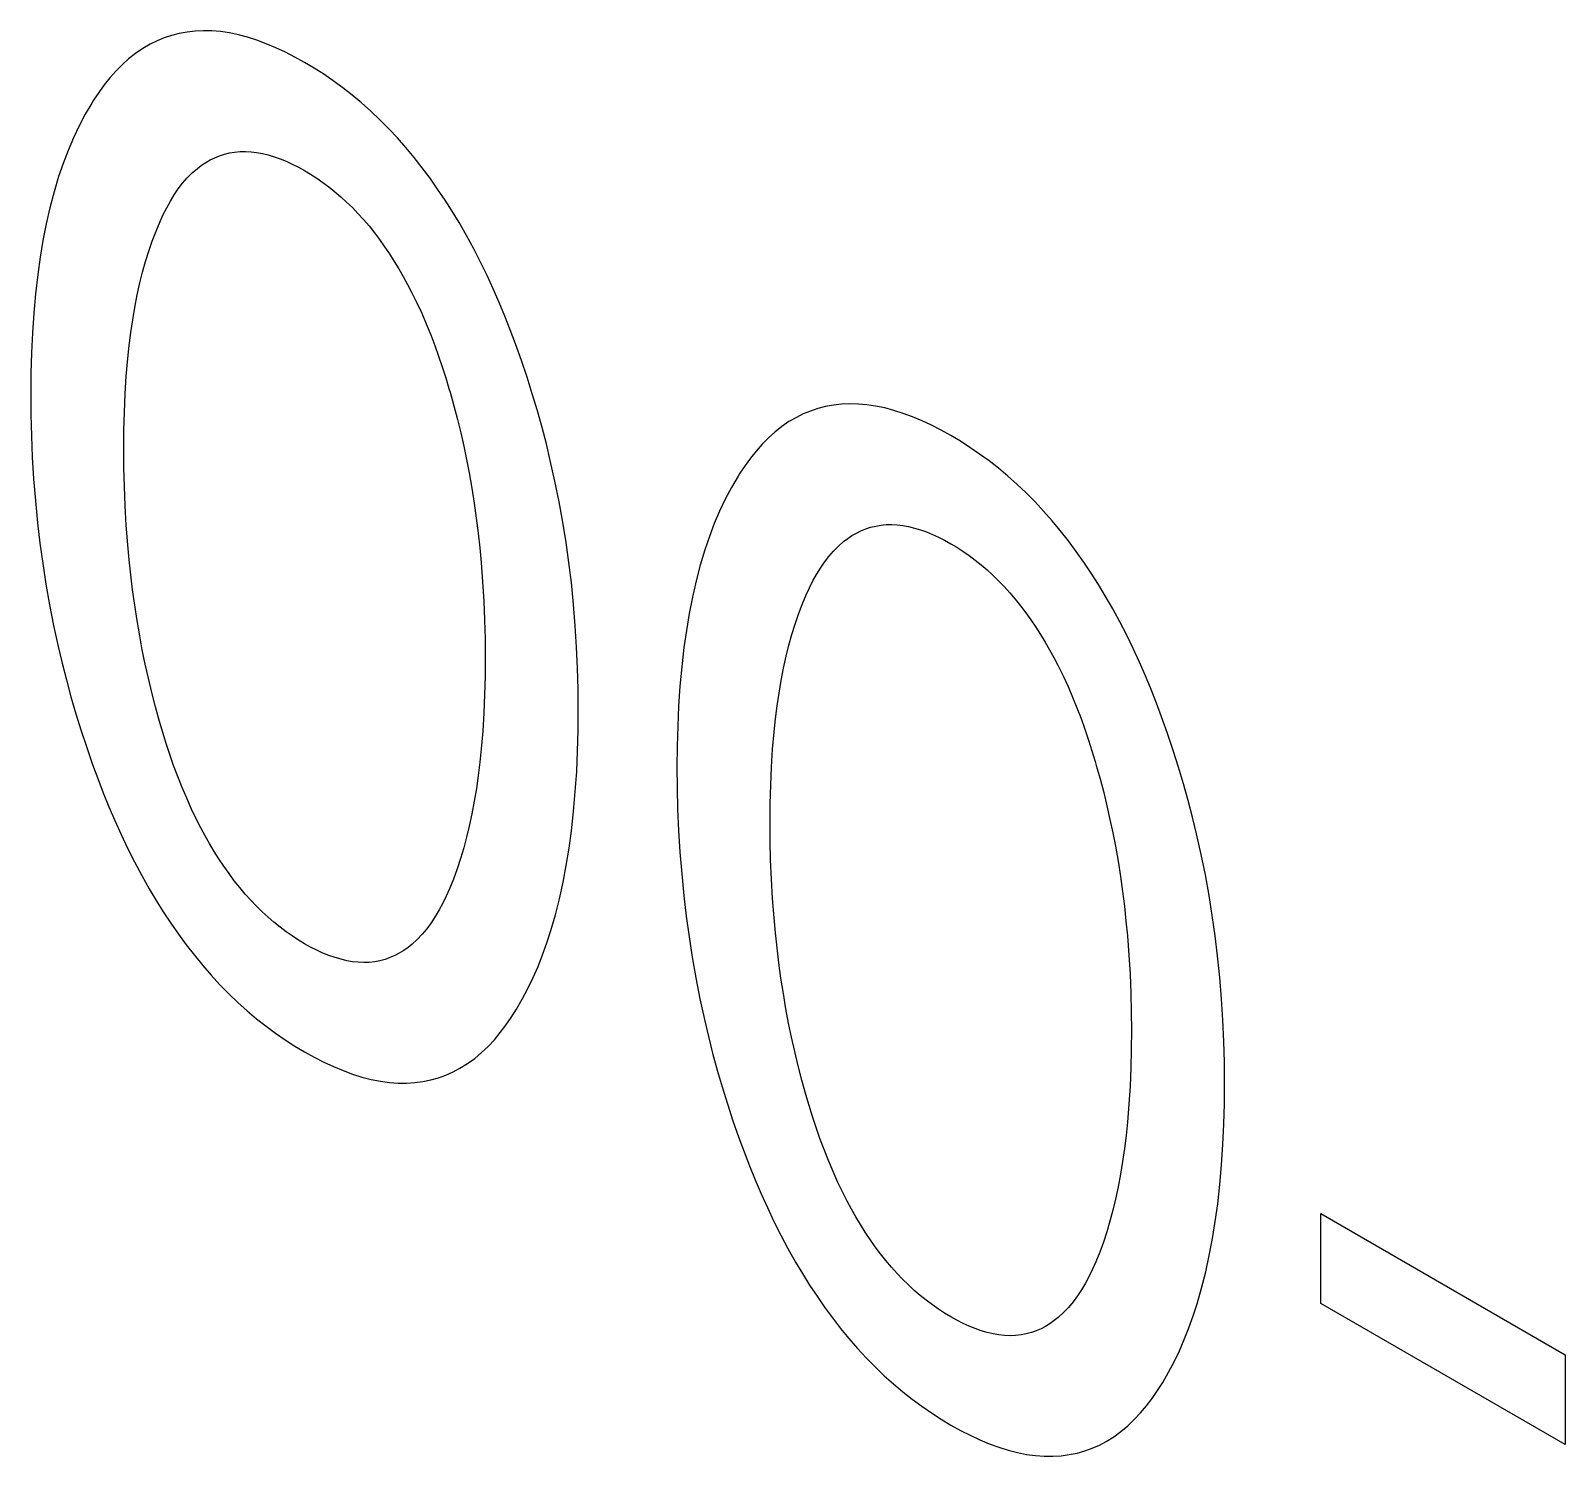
# Model space of a CAD drawing. Extents: x 0 to 420, y 0 to 297.
# Drawn here: x 176.506 to 178.74, y 150.987 to 153.062 of the extents above; entities that cross this region are included whole.
import ezdxf

# ---------------------------------------------------------------- set-up
doc = ezdxf.new("R2010")
doc.units = 0
doc.header["$LTSCALE"] = 23.1
doc.layers.add('40000_ISO', color=7, linetype='CONTINUOUS')

msp = doc.modelspace()

# ---------------------------------------------------------------- linework, layer by layer
at = {"layer": '40000_ISO', "color": 7, "linetype": 'CONTINUOUS'}
for p, q in [((176.6902, 153.0476), (176.6802, 153.0427)), ((176.7006, 153.0518), (176.6902, 153.0476)), ((176.7114, 153.0554), (176.7006, 153.0518)), ((176.7225, 153.0582), (176.7114, 153.0554)), ((176.7339, 153.0603), (176.7225, 153.0582)), ((176.7457, 153.0617), (176.7339, 153.0603)), ((176.7577, 153.0623), (176.7457, 153.0617)), ((176.77, 153.062), (176.7577, 153.0623)), ((176.7825, 153.061), (176.77, 153.062)), ((176.7955, 153.0591), (176.7825, 153.061)), ((176.8087, 153.0563), (176.7955, 153.0591)), ((176.8221, 153.0527), (176.8087, 153.0563)), ((176.8356, 153.0484), (176.8221, 153.0527)), ((176.8493, 153.0433), (176.8356, 153.0484)), ((176.6588, 153.0292), (176.6488, 153.0213)), ((176.6693, 153.0363), (176.6588, 153.0292)), ((176.6802, 153.0427), (176.6693, 153.0363)), ((176.8631, 153.0375), (176.8493, 153.0433)), ((176.877, 153.031), (176.8631, 153.0375)), ((176.8909, 153.0239), (176.877, 153.031)), ((176.9049, 153.0161), (176.8909, 153.0239)), ((176.6302, 153.0035), (176.6216, 152.9937)), ((176.6393, 153.0127), (176.6302, 153.0035)), ((176.6488, 153.0213), (176.6393, 153.0127)), ((176.9188, 153.0078), (176.9049, 153.0161)), ((176.9328, 152.9988), (176.9188, 153.0078)), ((176.6133, 152.9833), (176.6054, 152.9725)), ((176.6216, 152.9937), (176.6133, 152.9833)), ((176.9467, 152.9893), (176.9328, 152.9988)), ((176.9605, 152.9791), (176.9467, 152.9893)), ((176.9743, 152.9684), (176.9605, 152.9791)), ((176.5951, 152.9569), (176.5856, 152.9406)), ((176.5979, 152.9612), (176.5951, 152.9569)), ((176.6054, 152.9725), (176.5979, 152.9612)), ((176.9879, 152.9571), (176.9743, 152.9684)), ((177.0013, 152.9451), (176.9879, 152.9571)), ((176.5856, 152.9406), (176.5767, 152.9237)), ((177.0145, 152.9326), (177.0013, 152.9451)), ((176.5767, 152.9237), (176.5684, 152.9061)), ((177.0275, 152.9195), (177.0145, 152.9326)), ((177.0401, 152.9061), (177.0275, 152.9195)), ((176.5684, 152.9061), (176.5607, 152.8879)), ((177.0524, 152.8921), (177.0401, 152.9061)), ((177.0644, 152.8777), (177.0524, 152.8921)), ((176.5535, 152.8691), (176.547, 152.8498)), ((176.5607, 152.8879), (176.5535, 152.8691)), ((176.7489, 152.8618), (176.7548, 152.8663)), ((176.7548, 152.8663), (176.761, 152.8704)), ((176.761, 152.8704), (176.7674, 152.8741)), ((176.7674, 152.8741), (176.7741, 152.8774)), ((176.7741, 152.8774), (176.781, 152.8802)), ((176.781, 152.8802), (176.7882, 152.8826)), ((176.7882, 152.8826), (176.7956, 152.8844)), ((176.7956, 152.8844), (176.8031, 152.8857)), ((176.8031, 152.8857), (176.811, 152.8864)), ((176.811, 152.8864), (176.819, 152.8866)), ((176.819, 152.8866), (176.827, 152.8861)), ((176.827, 152.8861), (176.8352, 152.8851)), ((176.8352, 152.8851), (176.8436, 152.8836)), ((176.8436, 152.8836), (176.8521, 152.8815)), ((176.8521, 152.8815), (176.8607, 152.8789)), ((176.8607, 152.8789), (176.8694, 152.8758)), ((176.8694, 152.8758), (176.8782, 152.8722)), ((176.8782, 152.8722), (176.8871, 152.8682)), ((176.8871, 152.8682), (176.8959, 152.8637)), ((177.0761, 152.8628), (177.0644, 152.8777)), ((176.547, 152.8498), (176.5403, 152.8275)), ((176.7275, 152.8402), (176.7342, 152.848)), ((176.7342, 152.848), (176.7413, 152.8552)), ((176.7413, 152.8552), (176.7489, 152.8618)), ((176.8959, 152.8637), (176.9049, 152.8587)), ((176.9049, 152.8587), (176.9138, 152.8534)), ((176.9138, 152.8534), (176.9227, 152.8476)), ((176.9227, 152.8476), (176.9315, 152.8414)), ((177.0876, 152.8475), (177.0761, 152.8628)), ((177.0987, 152.8318), (177.0876, 152.8475)), ((176.5403, 152.8275), (176.5343, 152.8045)), ((176.7096, 152.814), (176.7152, 152.8232)), ((176.7152, 152.8232), (176.7212, 152.8319)), ((176.7212, 152.8319), (176.7275, 152.8402)), ((176.9315, 152.8414), (176.9403, 152.8349)), ((176.9403, 152.8349), (176.949, 152.8279)), ((176.949, 152.8279), (176.9576, 152.8206)), ((177.1094, 152.8158), (177.0987, 152.8318)), ((176.5343, 152.8045), (176.5289, 152.781)), ((176.6993, 152.7945), (176.7043, 152.8044)), ((176.7043, 152.8044), (176.7096, 152.814)), ((176.9576, 152.8206), (176.9661, 152.8128)), ((176.9661, 152.8128), (176.9745, 152.8047)), ((176.9745, 152.8047), (176.9827, 152.7962)), ((177.1198, 152.7996), (177.1094, 152.8158)), ((177.1299, 152.783), (177.1198, 152.7996)), ((176.5289, 152.781), (176.5241, 152.7569)), ((176.6887, 152.7705), (176.6946, 152.7844)), ((176.6946, 152.7844), (176.6993, 152.7945)), ((176.9827, 152.7962), (176.9907, 152.7874)), ((176.9907, 152.7874), (176.9988, 152.778)), ((176.9988, 152.778), (177.0066, 152.7682)), ((177.1408, 152.7641), (177.1299, 152.783)), ((176.5241, 152.7569), (176.52, 152.7324)), ((176.6782, 152.7414), (176.6832, 152.7561)), ((176.6832, 152.7561), (176.6887, 152.7705)), ((177.0066, 152.7682), (177.0142, 152.7582)), ((177.0142, 152.7582), (177.0215, 152.7478)), ((177.1512, 152.7449), (177.1408, 152.7641)), ((176.52, 152.7324), (176.5165, 152.7074)), ((176.6735, 152.7263), (176.6782, 152.7414)), ((177.0215, 152.7478), (177.0287, 152.7373)), ((177.0287, 152.7373), (177.0356, 152.7265)), ((177.1611, 152.7255), (177.1512, 152.7449)), ((176.6653, 152.6952), (176.6692, 152.7109)), ((176.6692, 152.7109), (176.6735, 152.7263)), ((177.0356, 152.7265), (177.0423, 152.7155)), ((177.0423, 152.7155), (177.0487, 152.7043)), ((177.1706, 152.706), (177.1611, 152.7255)), ((176.5165, 152.7074), (176.5132, 152.6795)), ((176.6614, 152.6776), (176.6653, 152.6952)), ((177.0487, 152.7043), (177.0549, 152.693)), ((177.0549, 152.693), (177.0608, 152.6817)), ((177.1796, 152.6863), (177.1706, 152.706)), ((176.5132, 152.6795), (176.5107, 152.6512)), ((176.6579, 152.6596), (176.6614, 152.6776)), ((177.0608, 152.6817), (177.0684, 152.6663)), ((177.0684, 152.6663), (177.0755, 152.6509)), ((177.1883, 152.6665), (177.1796, 152.6863)), ((177.1965, 152.6466), (177.1883, 152.6665)), ((176.5107, 152.6512), (176.5087, 152.6225)), ((176.6548, 152.6414), (176.6579, 152.6596)), ((177.0755, 152.6509), (177.0822, 152.6354)), ((177.2043, 152.6267), (177.1965, 152.6466)), ((176.5087, 152.6225), (176.5074, 152.5933)), ((176.6497, 152.604), (176.6521, 152.6228)), ((176.6521, 152.6228), (176.6548, 152.6414)), ((177.0822, 152.6354), (177.0886, 152.6198)), ((177.2118, 152.6067), (177.2043, 152.6267)), ((176.6477, 152.585), (176.6497, 152.604)), ((177.0886, 152.6198), (177.0945, 152.6042)), ((177.0945, 152.6042), (177.1001, 152.5885)), ((177.2206, 152.5823), (177.2118, 152.6067)), ((176.5074, 152.5933), (176.5066, 152.5638)), ((176.6455, 152.5594), (176.6477, 152.585)), ((177.1001, 152.5885), (177.1054, 152.5729)), ((177.2288, 152.5579), (177.2206, 152.5823)), ((176.5066, 152.5638), (176.5063, 152.534)), ((176.6439, 152.5335), (176.6455, 152.5594)), ((177.1054, 152.5729), (177.1104, 152.5572)), ((177.1104, 152.5572), (177.1151, 152.5416)), ((177.2365, 152.5335), (177.2288, 152.5579)), ((176.5063, 152.534), (176.5065, 152.5034)), ((176.6427, 152.5072), (176.6439, 152.5335)), ((177.1151, 152.5416), (177.1168, 152.536)), ((177.1168, 152.536), (177.1223, 152.5162)), ((177.2438, 152.5092), (177.2365, 152.5335)), ((177.1223, 152.5162), (177.1274, 152.4965)), ((177.2506, 152.4849), (177.2438, 152.5092)), ((177.6414, 152.5087), (177.631, 152.5045)), ((177.6521, 152.5123), (177.6414, 152.5087)), ((177.6633, 152.5151), (177.6521, 152.5123)), ((177.6747, 152.5172), (177.6633, 152.5151)), ((177.6864, 152.5186), (177.6747, 152.5172)), ((177.6984, 152.5191), (177.6864, 152.5186)), ((177.7107, 152.5189), (177.6984, 152.5191)), ((177.7232, 152.5179), (177.7107, 152.5189)), ((177.7362, 152.5159), (177.7232, 152.5179)), ((177.7494, 152.5132), (177.7362, 152.5159)), ((177.7628, 152.5096), (177.7494, 152.5132)), ((177.7764, 152.5053), (177.7628, 152.5096)), ((176.5065, 152.5034), (176.5073, 152.4725)), ((176.6421, 152.4806), (176.6427, 152.5072)), ((177.1274, 152.4965), (177.1322, 152.4769)), ((177.61, 152.4932), (177.5996, 152.486)), ((177.6209, 152.4995), (177.61, 152.4932)), ((177.631, 152.5045), (177.6209, 152.4995)), ((177.7901, 152.5002), (177.7764, 152.5053)), ((177.8039, 152.4944), (177.7901, 152.5002)), ((177.8177, 152.4879), (177.8039, 152.4944)), ((177.8317, 152.4808), (177.8177, 152.4879)), ((176.5073, 152.4725), (176.5086, 152.4413)), ((176.6418, 152.4538), (176.6421, 152.4806)), ((177.1322, 152.4769), (177.1366, 152.4574)), ((177.2569, 152.4607), (177.2506, 152.4849)), ((177.5801, 152.4696), (177.571, 152.4604)), ((177.5896, 152.4781), (177.5801, 152.4696)), ((177.5996, 152.486), (177.5896, 152.4781)), ((177.8456, 152.473), (177.8317, 152.4808)), ((177.8596, 152.4646), (177.8456, 152.473)), ((177.8736, 152.4557), (177.8596, 152.4646)), ((176.642, 152.4263), (176.6418, 152.4538)), ((177.1366, 152.4574), (177.1407, 152.4379)), ((177.2627, 152.4366), (177.2569, 152.4607)), ((177.5623, 152.4505), (177.554, 152.4402)), ((177.571, 152.4604), (177.5623, 152.4505)), ((177.8875, 152.4461), (177.8736, 152.4557)), ((177.9013, 152.436), (177.8875, 152.4461)), ((176.5086, 152.4413), (176.5106, 152.4098)), ((176.6427, 152.3986), (176.642, 152.4263)), ((177.1407, 152.4379), (177.1444, 152.4185)), ((177.2694, 152.4065), (177.2627, 152.4366)), ((177.5461, 152.4294), (177.5386, 152.4181)), ((177.554, 152.4402), (177.5461, 152.4294)), ((177.915, 152.4253), (177.9013, 152.436)), ((177.9286, 152.4139), (177.915, 152.4253)), ((176.5106, 152.4098), (176.5131, 152.378)), ((176.6438, 152.3707), (176.6427, 152.3986)), ((177.1444, 152.4185), (177.1483, 152.3964)), ((177.2755, 152.3766), (177.2694, 152.4065)), ((177.5263, 152.3975), (177.5174, 152.3806)), ((177.5359, 152.4138), (177.5263, 152.3975)), ((177.5386, 152.4181), (177.5359, 152.4138)), ((177.942, 152.402), (177.9286, 152.4139)), ((177.9553, 152.3895), (177.942, 152.402)), ((176.5131, 152.378), (176.5163, 152.3459)), ((177.1483, 152.3964), (177.1518, 152.3745)), ((177.2808, 152.3469), (177.2755, 152.3766)), ((177.5174, 152.3806), (177.5091, 152.363)), ((177.9683, 152.3764), (177.9553, 152.3895)), ((177.9808, 152.363), (177.9683, 152.3764)), ((176.6455, 152.3424), (176.6438, 152.3707)), ((177.1518, 152.3745), (177.1549, 152.3526)), ((177.1549, 152.3526), (177.1576, 152.331)), ((177.5091, 152.363), (177.5014, 152.3448)), ((177.9931, 152.349), (177.9808, 152.363)), ((176.5163, 152.3459), (176.5198, 152.3165)), ((176.6476, 152.3139), (176.6455, 152.3424)), ((177.1576, 152.331), (177.16, 152.3094)), ((177.2856, 152.3173), (177.2808, 152.3469)), ((177.5014, 152.3448), (177.4943, 152.326)), ((177.7018, 152.3273), (177.7082, 152.331)), ((177.7082, 152.331), (177.7149, 152.3343)), ((177.7149, 152.3343), (177.7218, 152.3371)), ((177.7218, 152.3371), (177.7289, 152.3394)), ((177.7289, 152.3394), (177.7363, 152.3413)), ((177.7363, 152.3413), (177.7439, 152.3426)), ((177.7439, 152.3426), (177.7517, 152.3433)), ((177.7517, 152.3433), (177.7597, 152.3434)), ((177.7597, 152.3434), (177.7677, 152.343)), ((177.7677, 152.343), (177.776, 152.342)), ((177.776, 152.342), (177.7843, 152.3405)), ((177.7843, 152.3405), (177.7928, 152.3384)), ((177.7928, 152.3384), (177.8014, 152.3358)), ((177.8014, 152.3358), (177.8102, 152.3327)), ((177.8102, 152.3327), (177.8189, 152.3291)), ((178.0051, 152.3346), (177.9931, 152.349)), ((178.0169, 152.3197), (178.0051, 152.3346)), ((176.5198, 152.3165), (176.5238, 152.2868)), ((176.6496, 152.2922), (176.6476, 152.3139)), ((177.16, 152.3094), (177.162, 152.288)), ((177.2897, 152.288), (177.2856, 152.3173)), ((177.4943, 152.326), (177.4877, 152.3067)), ((177.6749, 152.3048), (177.6821, 152.312)), ((177.6821, 152.312), (177.6896, 152.3187)), ((177.6896, 152.3187), (177.6956, 152.3232)), ((177.6956, 152.3232), (177.7018, 152.3273)), ((177.8189, 152.3291), (177.8278, 152.325)), ((177.8278, 152.325), (177.8367, 152.3205)), ((177.8367, 152.3205), (177.8456, 152.3156)), ((177.8456, 152.3156), (177.8545, 152.3103)), ((177.8545, 152.3103), (177.8634, 152.3045)), ((178.0283, 152.3044), (178.0169, 152.3197)), ((176.5238, 152.2868), (176.5285, 152.2568)), ((176.6519, 152.2704), (176.6496, 152.2922)), ((177.162, 152.288), (177.1642, 152.2599)), ((177.2933, 152.2589), (177.2897, 152.288)), ((177.4877, 152.3067), (177.481, 152.2843)), ((177.6559, 152.28), (177.6619, 152.2888)), ((177.6619, 152.2888), (177.6682, 152.2971)), ((177.6682, 152.2971), (177.6749, 152.3048)), ((177.8634, 152.3045), (177.8723, 152.2983)), ((177.8723, 152.2983), (177.8811, 152.2917)), ((177.8811, 152.2917), (177.8898, 152.2848)), ((178.0394, 152.2887), (178.0283, 152.3044)), ((178.0502, 152.2727), (178.0394, 152.2887)), ((176.6546, 152.2484), (176.6519, 152.2704)), ((177.481, 152.2843), (177.475, 152.2614)), ((177.645, 152.2613), (177.6503, 152.2709)), ((177.6503, 152.2709), (177.6559, 152.28)), ((177.8898, 152.2848), (177.8984, 152.2774)), ((177.8984, 152.2774), (177.9069, 152.2697)), ((177.9069, 152.2697), (177.9153, 152.2616)), ((178.0606, 152.2564), (178.0502, 152.2727)), ((176.5285, 152.2568), (176.5338, 152.2267)), ((176.6577, 152.2263), (176.6546, 152.2484)), ((177.1642, 152.2599), (177.1659, 152.2321)), ((177.2965, 152.2273), (177.2933, 152.2589)), ((177.475, 152.2614), (177.4696, 152.2379)), ((177.6294, 152.2273), (177.6353, 152.2413)), ((177.6353, 152.2413), (177.6401, 152.2514)), ((177.6401, 152.2514), (177.645, 152.2613)), ((177.9153, 152.2616), (177.9235, 152.2531)), ((177.9235, 152.2531), (177.9315, 152.2443)), ((177.9315, 152.2443), (177.9395, 152.2349)), ((178.0706, 152.2399), (178.0606, 152.2564)), ((176.5338, 152.2267), (176.5397, 152.1964)), ((176.6611, 152.204), (176.6577, 152.2263)), ((177.1659, 152.2321), (177.167, 152.2045)), ((177.2991, 152.196), (177.2965, 152.2273)), ((177.4696, 152.2379), (177.4649, 152.2138)), ((177.624, 152.213), (177.6294, 152.2273)), ((177.9395, 152.2349), (177.9473, 152.2251)), ((177.9473, 152.2251), (177.9549, 152.2151)), ((178.0815, 152.221), (178.0706, 152.2399)), ((178.0919, 152.2018), (178.0815, 152.221)), ((176.5397, 152.1964), (176.5463, 152.1659)), ((176.665, 152.1816), (176.6611, 152.204)), ((177.167, 152.2045), (177.1677, 152.1772)), ((177.301, 152.165), (177.2991, 152.196)), ((177.4649, 152.2138), (177.4607, 152.1893)), ((177.6142, 152.1832), (177.6189, 152.1983)), ((177.6189, 152.1983), (177.624, 152.213)), ((177.9549, 152.2151), (177.9623, 152.2047)), ((177.9623, 152.2047), (177.9694, 152.1941)), ((178.1018, 152.1824), (178.0919, 152.2018)), ((176.6688, 152.1611), (176.665, 152.1816)), ((177.1677, 152.1772), (177.1679, 152.1501)), ((177.4607, 152.1893), (177.4572, 152.1643)), ((177.6099, 152.1678), (177.6142, 152.1832)), ((177.9694, 152.1941), (177.9763, 152.1833)), ((177.9763, 152.1833), (177.983, 152.1723)), ((178.1113, 152.1629), (178.1018, 152.1824)), ((176.5463, 152.1659), (176.5521, 152.1416)), ((176.673, 152.1404), (176.6688, 152.1611)), ((177.3024, 152.1343), (177.301, 152.165)), ((177.4572, 152.1643), (177.454, 152.1364)), ((177.6021, 152.1344), (177.606, 152.152)), ((177.606, 152.152), (177.6099, 152.1678)), ((177.983, 152.1723), (177.9895, 152.1612)), ((177.9895, 152.1612), (177.9956, 152.1499)), ((178.1204, 152.1432), (178.1113, 152.1629)), ((176.5521, 152.1416), (176.5583, 152.1172)), ((176.6776, 152.1197), (176.673, 152.1404)), ((177.1679, 152.1501), (177.1677, 152.1229)), ((177.3032, 152.1039), (177.3024, 152.1343)), ((177.454, 152.1364), (177.4514, 152.1081)), ((177.5986, 152.1165), (177.6021, 152.1344)), ((177.9956, 152.1499), (178.0016, 152.1386)), ((178.0016, 152.1386), (178.0091, 152.1232)), ((178.129, 152.1234), (178.1204, 152.1432)), ((176.5583, 152.1172), (176.5649, 152.0927)), ((176.6826, 152.0988), (176.6776, 152.1197)), ((177.1677, 152.1229), (177.167, 152.0959)), ((177.4514, 152.1081), (177.4495, 152.0793)), ((177.5956, 152.0982), (177.5986, 152.1165)), ((178.0091, 152.1232), (178.0163, 152.1078)), ((178.0163, 152.1078), (178.023, 152.0922)), ((178.1372, 152.1035), (178.129, 152.1234)), ((176.5649, 152.0927), (176.5721, 152.0681)), ((176.688, 152.0779), (176.6826, 152.0988)), ((177.167, 152.0959), (177.1659, 152.0692)), ((177.3034, 152.0738), (177.3032, 152.1039)), ((177.5928, 152.0797), (177.5956, 152.0982)), ((178.023, 152.0922), (178.0293, 152.0767)), ((178.1451, 152.0836), (178.1372, 152.1035)), ((176.5721, 152.0681), (176.5797, 152.0434)), ((176.6939, 152.0568), (176.688, 152.0779)), ((177.1659, 152.0692), (177.1643, 152.0429)), ((177.3032, 152.0435), (177.3034, 152.0738)), ((177.4495, 152.0793), (177.4481, 152.0502)), ((177.5905, 152.0609), (177.5928, 152.0797)), ((178.0293, 152.0767), (178.0353, 152.061)), ((178.1526, 152.0636), (178.1451, 152.0836)), ((178.1613, 152.0392), (178.1526, 152.0636)), ((176.5797, 152.0434), (176.5878, 152.0188)), ((176.6986, 152.0409), (176.6939, 152.0568)), ((176.7035, 152.0249), (176.6986, 152.0409)), ((177.1643, 152.0429), (177.1621, 152.0169)), ((177.3024, 152.0136), (177.3032, 152.0435)), ((177.4481, 152.0502), (177.4473, 152.0207)), ((177.5863, 152.0163), (177.5884, 152.0418)), ((177.5884, 152.0418), (177.5905, 152.0609)), ((178.0353, 152.061), (178.0409, 152.0454)), ((178.0409, 152.0454), (178.0462, 152.0297)), ((176.5878, 152.0188), (176.5964, 151.9941)), ((176.7088, 152.0089), (176.7035, 152.0249)), ((177.4473, 152.0207), (177.447, 151.9909)), ((178.0462, 152.0297), (178.0512, 152.0141)), ((178.1695, 152.0147), (178.1613, 152.0392)), ((176.7144, 151.9928), (176.7088, 152.0089)), ((177.1601, 151.9975), (177.1578, 151.9784)), ((177.1621, 152.0169), (177.1601, 151.9975)), ((177.3011, 151.984), (177.3024, 152.0136)), ((177.5846, 151.9903), (177.5863, 152.0163)), ((178.0512, 152.0141), (178.0559, 151.9985)), ((178.0559, 151.9985), (178.0575, 151.9929)), ((178.1773, 151.9904), (178.1695, 152.0147)), ((176.5964, 151.9941), (176.6039, 151.9736)), ((176.6039, 151.9736), (176.6118, 151.9532)), ((176.7204, 151.9768), (176.7144, 151.9928)), ((176.7267, 151.9609), (176.7204, 151.9768)), ((177.1578, 151.9784), (177.1551, 151.9595)), ((177.2991, 151.9548), (177.3011, 151.984)), ((177.447, 151.9909), (177.4473, 151.9603)), ((177.5835, 151.9641), (177.5846, 151.9903)), ((178.0575, 151.9929), (178.063, 151.9731)), ((178.063, 151.9731), (178.0682, 151.9534)), ((178.1845, 151.966), (178.1773, 151.9904)), ((176.6118, 151.9532), (176.62, 151.9328)), ((176.7335, 151.945), (176.7267, 151.9609)), ((177.1551, 151.9595), (177.152, 151.9409)), ((177.2966, 151.926), (177.2991, 151.9548)), ((177.4473, 151.9603), (177.448, 151.9294)), ((177.5828, 151.9375), (177.5835, 151.9641)), ((178.0682, 151.9534), (178.073, 151.9338)), ((178.1913, 151.9418), (178.1845, 151.966)), ((176.62, 151.9328), (176.6287, 151.9125)), ((176.7406, 151.9292), (176.7335, 151.945)), ((176.7482, 151.9134), (176.7406, 151.9292)), ((177.152, 151.9409), (177.1486, 151.9226)), ((177.448, 151.9294), (177.4494, 151.8982)), ((177.5826, 151.9107), (177.5828, 151.9375)), ((178.073, 151.9338), (178.0774, 151.9142)), ((178.1976, 151.9176), (178.1913, 151.9418)), ((176.6287, 151.9125), (176.6378, 151.8923)), ((176.7542, 151.9018), (176.7482, 151.9134)), ((177.1486, 151.9226), (177.1448, 151.9046)), ((177.2934, 151.8977), (177.2966, 151.926)), ((177.5828, 151.8832), (177.5826, 151.9107)), ((178.0774, 151.9142), (178.0815, 151.8948)), ((178.2035, 151.8935), (178.1976, 151.9176)), ((176.6378, 151.8923), (176.6474, 151.8722)), ((176.7603, 151.8904), (176.7542, 151.9018)), ((176.7668, 151.879), (176.7603, 151.8904)), ((177.1409, 151.8885), (177.1367, 151.8727)), ((177.1448, 151.9046), (177.1409, 151.8885)), ((177.2899, 151.8723), (177.2934, 151.8977)), ((177.4494, 151.8982), (177.4513, 151.8667)), ((177.5834, 151.8555), (177.5828, 151.8832)), ((178.0815, 151.8948), (178.0852, 151.8754)), ((178.2102, 151.8634), (178.2035, 151.8935)), ((176.6474, 151.8722), (176.6574, 151.8523)), ((176.7735, 151.8678), (176.7668, 151.879)), ((176.7804, 151.8568), (176.7735, 151.8678)), ((177.1367, 151.8727), (177.1321, 151.8573)), ((177.2859, 151.8473), (177.2899, 151.8723)), ((177.4513, 151.8667), (177.4539, 151.8349)), ((178.0852, 151.8754), (178.0891, 151.8533)), ((178.2162, 151.8335), (178.2102, 151.8634)), ((176.6574, 151.8523), (176.6679, 151.8326)), ((176.7876, 151.846), (176.7804, 151.8568)), ((176.795, 151.8354), (176.7876, 151.846)), ((177.1271, 151.8422), (177.1217, 151.8275)), ((177.1321, 151.8573), (177.1271, 151.8422)), ((177.2812, 151.8227), (177.2859, 151.8473)), ((177.5846, 151.8275), (177.5834, 151.8555)), ((178.0891, 151.8533), (178.0926, 151.8313)), ((176.6679, 151.8326), (176.6789, 151.8131)), ((176.8026, 151.8251), (176.795, 151.8354)), ((176.8105, 151.8152), (176.8026, 151.8251)), ((177.1217, 151.8275), (177.1159, 151.8132)), ((177.2759, 151.7987), (177.2812, 151.8227)), ((177.4539, 151.8349), (177.457, 151.8028)), ((177.5862, 151.7993), (177.5846, 151.8275)), ((178.0926, 151.8313), (178.0957, 151.8095)), ((178.2216, 151.8037), (178.2162, 151.8335)), ((176.6789, 151.8131), (176.6889, 151.7963)), ((176.6889, 151.7963), (176.6993, 151.7797)), ((176.8186, 151.8056), (176.8105, 151.8152)), ((176.8266, 151.7966), (176.8186, 151.8056)), ((176.8348, 151.788), (176.8266, 151.7966)), ((177.1112, 151.8026), (177.1062, 151.7924)), ((177.1159, 151.8132), (177.1112, 151.8026)), ((177.27, 151.7753), (177.2759, 151.7987)), ((177.457, 151.8028), (177.4605, 151.7733)), ((177.5884, 151.7708), (177.5862, 151.7993)), ((178.0957, 151.8095), (178.0984, 151.7878)), ((178.2263, 151.7742), (178.2216, 151.8037)), ((176.6993, 151.7797), (176.7101, 151.7633)), ((176.8432, 151.7798), (176.8348, 151.788)), ((176.8518, 151.772), (176.8432, 151.7798)), ((176.8604, 151.7645), (176.8518, 151.772)), ((177.0953, 151.7729), (177.0893, 151.7638)), ((177.1009, 151.7825), (177.0953, 151.7729)), ((177.1062, 151.7924), (177.1009, 151.7825)), ((177.2634, 151.7524), (177.27, 151.7753)), ((177.4605, 151.7733), (177.4646, 151.7436)), ((178.0984, 151.7878), (178.1007, 151.7663)), ((178.2305, 151.7449), (178.2263, 151.7742)), ((176.7101, 151.7633), (176.7213, 151.7473)), ((176.8692, 151.7575), (176.8604, 151.7645)), ((176.878, 151.7508), (176.8692, 151.7575)), ((176.8869, 151.7446), (176.878, 151.7508)), ((177.083, 151.7552), (177.0763, 151.7471)), ((177.0893, 151.7638), (177.083, 151.7552)), ((177.2576, 151.7346), (177.2634, 151.7524)), ((177.5904, 151.7491), (177.5884, 151.7708)), ((178.1007, 151.7663), (178.1028, 151.7449)), ((176.7213, 151.7473), (176.7328, 151.7317)), ((176.7328, 151.7317), (176.7446, 151.7165)), ((176.8959, 151.7387), (176.8869, 151.7446)), ((176.9049, 151.7333), (176.8959, 151.7387)), ((176.9138, 151.7284), (176.9049, 151.7333)), ((176.9228, 151.7239), (176.9138, 151.7284)), ((177.0556, 151.7278), (177.0494, 151.7235)), ((177.0615, 151.7325), (177.0556, 151.7278)), ((177.0691, 151.7395), (177.0615, 151.7325)), ((177.0763, 151.7471), (177.0691, 151.7395)), ((177.2514, 151.7173), (177.2576, 151.7346)), ((177.4646, 151.7436), (177.4693, 151.7137)), ((177.5927, 151.7273), (177.5904, 151.7491)), ((177.5954, 151.7053), (177.5927, 151.7273)), ((178.1028, 151.7449), (178.105, 151.7168)), ((178.234, 151.7158), (178.2305, 151.7449)), ((176.7446, 151.7165), (176.7567, 151.7017)), ((176.9317, 151.7198), (176.9228, 151.7239)), ((176.9405, 151.7163), (176.9317, 151.7198)), ((176.9493, 151.7132), (176.9405, 151.7163)), ((176.958, 151.7107), (176.9493, 151.7132)), ((176.9665, 151.7086), (176.958, 151.7107)), ((176.9749, 151.7072), (176.9665, 151.7086)), ((176.9831, 151.7063), (176.9749, 151.7072)), ((176.9912, 151.7059), (176.9831, 151.7063)), ((176.9992, 151.7062), (176.9912, 151.7059)), ((177.0071, 151.7071), (176.9992, 151.7062)), ((177.0147, 151.7085), (177.0071, 151.7071)), ((177.0221, 151.7105), (177.0147, 151.7085)), ((177.0293, 151.7131), (177.0221, 151.7105)), ((177.0362, 151.7161), (177.0293, 151.7131)), ((177.0429, 151.7196), (177.0362, 151.7161)), ((177.0494, 151.7235), (177.0429, 151.7196)), ((177.2448, 151.7004), (177.2514, 151.7173)), ((177.4693, 151.7137), (177.4745, 151.6836)), ((177.5984, 151.6832), (177.5954, 151.7053)), ((178.105, 151.7168), (178.1066, 151.689)), ((178.2372, 151.6842), (178.234, 151.7158)), ((176.7567, 151.7017), (176.769, 151.6875)), ((176.769, 151.6875), (176.7817, 151.6737)), ((177.23, 151.6681), (177.2376, 151.684)), ((177.2376, 151.684), (177.2448, 151.7004)), ((177.4745, 151.6836), (177.4805, 151.6533)), ((177.6019, 151.6609), (177.5984, 151.6832)), ((178.1066, 151.689), (178.1077, 151.6614)), ((178.2398, 151.6529), (178.2372, 151.6842)), ((176.7817, 151.6737), (176.7947, 151.6604)), ((176.7947, 151.6604), (176.808, 151.6478)), ((177.2219, 151.6527), (177.23, 151.6681)), ((177.6057, 151.6385), (177.6019, 151.6609)), ((178.1077, 151.6614), (178.1084, 151.634)), ((176.808, 151.6478), (176.8215, 151.6357)), ((177.2058, 151.6261), (177.2133, 151.6379)), ((177.2133, 151.6379), (177.2219, 151.6527)), ((177.4805, 151.6533), (177.4871, 151.6228)), ((177.6096, 151.6179), (177.6057, 151.6385)), ((178.2417, 151.6219), (178.2398, 151.6529)), ((176.8215, 151.6357), (176.8351, 151.6242)), ((176.8351, 151.6242), (176.8489, 151.6133)), ((177.198, 151.6148), (177.2058, 151.6261)), ((177.4871, 151.6228), (177.4928, 151.5985)), ((177.6138, 151.5973), (177.6096, 151.6179)), ((178.1084, 151.634), (178.1086, 151.607)), ((178.2431, 151.5912), (178.2417, 151.6219)), ((176.8489, 151.6133), (176.8628, 151.6031)), ((176.8628, 151.6031), (176.8768, 151.5934)), ((176.8768, 151.5934), (176.8908, 151.5844)), ((177.1721, 151.5838), (177.1812, 151.5936)), ((177.1812, 151.5936), (177.1898, 151.6039)), ((177.1898, 151.6039), (177.198, 151.6148)), ((177.4928, 151.5985), (177.499, 151.574)), ((177.6184, 151.5765), (177.6138, 151.5973)), ((178.1086, 151.607), (178.1084, 151.5797)), ((176.8908, 151.5844), (176.9049, 151.5759)), ((176.9049, 151.5759), (176.919, 151.5681)), ((177.1526, 151.5664), (177.1626, 151.5748)), ((177.1626, 151.5748), (177.1721, 151.5838)), ((177.499, 151.574), (177.5057, 151.5495)), ((177.6234, 151.5557), (177.6184, 151.5765)), ((178.1084, 151.5797), (178.1078, 151.5528)), ((178.2439, 151.5608), (178.2431, 151.5912)), ((176.919, 151.5681), (176.933, 151.5609)), ((176.933, 151.5609), (176.9471, 151.5544)), ((176.9471, 151.5544), (176.961, 151.5486)), ((176.961, 151.5486), (176.9748, 151.5435)), ((177.1211, 151.5467), (177.1312, 151.552)), ((177.1312, 151.552), (177.1421, 151.5588)), ((177.1421, 151.5588), (177.1526, 151.5664)), ((177.5057, 151.5495), (177.5128, 151.525)), ((177.6288, 151.5347), (177.6234, 151.5557)), ((178.1078, 151.5528), (178.1066, 151.5261)), ((178.2442, 151.5307), (178.2439, 151.5608)), ((176.9748, 151.5435), (176.9885, 151.5392)), ((176.9885, 151.5392), (177.002, 151.5358)), ((177.002, 151.5358), (177.0153, 151.5331)), ((177.0153, 151.5331), (177.0284, 151.5313)), ((177.0284, 151.5313), (177.041, 151.5304)), ((177.041, 151.5304), (177.0534, 151.5304)), ((177.0534, 151.5304), (177.0655, 151.5312)), ((177.0655, 151.5312), (177.0773, 151.5328)), ((177.0773, 151.5328), (177.0888, 151.5352)), ((177.0888, 151.5352), (177.0999, 151.5383)), ((177.0999, 151.5383), (177.1107, 151.5421)), ((177.1107, 151.5421), (177.1211, 151.5467)), ((177.6346, 151.5137), (177.6288, 151.5347)), ((178.1066, 151.5261), (178.105, 151.4998)), ((178.2439, 151.5004), (178.2442, 151.5307)), ((177.5128, 151.525), (177.5204, 151.5003)), ((177.6393, 151.4977), (177.6346, 151.5137)), ((177.5204, 151.5003), (177.5285, 151.4756)), ((177.6443, 151.4817), (177.6393, 151.4977)), ((177.6496, 151.4657), (177.6443, 151.4817)), ((178.105, 151.4998), (178.1029, 151.4738)), ((178.2432, 151.4705), (178.2439, 151.5004)), ((177.5285, 151.4756), (177.5372, 151.4509)), ((177.6552, 151.4497), (177.6496, 151.4657)), ((178.1029, 151.4738), (178.1009, 151.4544)), ((178.2418, 151.4409), (178.2432, 151.4705)), ((177.5372, 151.4509), (177.5447, 151.4305)), ((177.6611, 151.4337), (177.6552, 151.4497)), ((178.1009, 151.4544), (178.0985, 151.4352)), ((178.2399, 151.4117), (178.2418, 151.4409)), ((177.5447, 151.4305), (177.5525, 151.4101)), ((177.6675, 151.4178), (177.6611, 151.4337)), ((177.6742, 151.4019), (177.6675, 151.4178)), ((178.0958, 151.4164), (178.0928, 151.3977)), ((178.0985, 151.4352), (178.0958, 151.4164)), ((177.5525, 151.4101), (177.5608, 151.3897)), ((177.6814, 151.386), (177.6742, 151.4019)), ((178.0928, 151.3977), (178.0893, 151.3794)), ((178.2373, 151.3829), (178.2399, 151.4117)), ((177.5608, 151.3897), (177.5695, 151.3694)), ((177.5695, 151.3694), (177.5786, 151.3492)), ((177.689, 151.3703), (177.6814, 151.386)), ((177.6949, 151.3587), (177.689, 151.3703)), ((178.0893, 151.3794), (178.0855, 151.3615)), ((178.2342, 151.3546), (178.2373, 151.3829)), ((177.5786, 151.3492), (177.5881, 151.3291)), ((177.7011, 151.3472), (177.6949, 151.3587)), ((177.7075, 151.3359), (177.7011, 151.3472)), ((178.0855, 151.3615), (178.0817, 151.3454)), ((178.2307, 151.3291), (178.2342, 151.3546)), ((177.5881, 151.3291), (177.5981, 151.3092)), ((177.7142, 151.3247), (177.7075, 151.3359)), ((178.0774, 151.3296), (178.0728, 151.3142)), ((178.0817, 151.3454), (178.0774, 151.3296)), ((178.2266, 151.3041), (178.2307, 151.3291)), ((178.3841, 151.2099), (178.3841, 151.3407)), ((178.3841, 151.3407), (178.7402, 151.1351)), ((177.5981, 151.3092), (177.6086, 151.2895)), ((177.7211, 151.3136), (177.7142, 151.3247)), ((177.7283, 151.3028), (177.7211, 151.3136)), ((177.7357, 151.2923), (177.7283, 151.3028)), ((178.0728, 151.3142), (178.0678, 151.2991)), ((178.2219, 151.2796), (178.2266, 151.3041)), ((177.6086, 151.2895), (177.6196, 151.27)), ((177.7434, 151.282), (177.7357, 151.2923)), ((177.7512, 151.2721), (177.7434, 151.282)), ((178.0624, 151.2844), (178.0566, 151.2701)), ((178.0678, 151.2991), (178.0624, 151.2844)), ((177.6196, 151.27), (177.6297, 151.2531)), ((177.7593, 151.2624), (177.7512, 151.2721)), ((177.7674, 151.2535), (177.7593, 151.2624)), ((178.0519, 151.2595), (178.0469, 151.2493)), ((178.0566, 151.2701), (178.0519, 151.2595)), ((178.2167, 151.2556), (178.2219, 151.2796)), ((177.6297, 151.2531), (177.6401, 151.2365)), ((177.6401, 151.2365), (177.6509, 151.2202)), ((177.7756, 151.2449), (177.7674, 151.2535)), ((177.784, 151.2367), (177.7756, 151.2449)), ((177.7925, 151.2288), (177.784, 151.2367)), ((178.0417, 151.2394), (178.036, 151.2298)), ((178.0469, 151.2493), (178.0417, 151.2394)), ((178.2107, 151.2321), (178.2167, 151.2556)), ((177.6509, 151.2202), (177.662, 151.2042)), ((177.8012, 151.2214), (177.7925, 151.2288)), ((177.8099, 151.2143), (177.8012, 151.2214)), ((177.8188, 151.2077), (177.8099, 151.2143)), ((178.0301, 151.2207), (178.0238, 151.2121)), ((178.036, 151.2298), (178.0301, 151.2207)), ((178.2041, 151.2093), (178.2107, 151.2321)), ((177.662, 151.2042), (177.6735, 151.1886)), ((177.8277, 151.2014), (177.8188, 151.2077)), ((177.8366, 151.1956), (177.8277, 151.2014)), ((177.8456, 151.1902), (177.8366, 151.1956)), ((178.0098, 151.1964), (178.0022, 151.1894)), ((178.017, 151.2039), (178.0098, 151.1964)), ((178.0238, 151.2121), (178.017, 151.2039)), ((178.1922, 151.1742), (178.1984, 151.1915)), ((178.1984, 151.1915), (178.2041, 151.2093)), ((178.7402, 151.0043), (178.3841, 151.2099)), ((177.6735, 151.1886), (177.6853, 151.1734)), ((177.6853, 151.1734), (177.6974, 151.1586)), ((177.8546, 151.1853), (177.8456, 151.1902)), ((177.8635, 151.1807), (177.8546, 151.1853)), ((177.8724, 151.1767), (177.8635, 151.1807)), ((177.8813, 151.1731), (177.8724, 151.1767)), ((177.89, 151.1701), (177.8813, 151.1731)), ((177.8987, 151.1675), (177.89, 151.1701)), ((177.9701, 151.1699), (177.9629, 151.1674)), ((177.977, 151.173), (177.9701, 151.1699)), ((177.9837, 151.1764), (177.977, 151.173)), ((177.9901, 151.1804), (177.9837, 151.1764)), ((177.9963, 151.1847), (177.9901, 151.1804)), ((178.0022, 151.1894), (177.9963, 151.1847)), ((178.1855, 151.1573), (178.1922, 151.1742)), ((177.6974, 151.1586), (177.7098, 151.1443)), ((177.9072, 151.1655), (177.8987, 151.1675)), ((177.9156, 151.164), (177.9072, 151.1655)), ((177.9239, 151.1631), (177.9156, 151.164)), ((177.9319, 151.1628), (177.9239, 151.1631)), ((177.94, 151.1631), (177.9319, 151.1628)), ((177.9479, 151.164), (177.94, 151.1631)), ((177.9555, 151.1654), (177.9479, 151.164)), ((177.9629, 151.1674), (177.9555, 151.1654)), ((178.1784, 151.1409), (178.1855, 151.1573)), ((177.7098, 151.1443), (177.7224, 151.1306)), ((177.7224, 151.1306), (177.7355, 151.1173)), ((178.1627, 151.1096), (178.1708, 151.125)), ((178.1708, 151.125), (178.1784, 151.1409)), ((178.7402, 151.1351), (178.7402, 151.0043)), ((177.7355, 151.1173), (177.7487, 151.1046)), ((177.7487, 151.1046), (177.7622, 151.0926)), ((178.1541, 151.0948), (178.1627, 151.1096)), ((177.7622, 151.0926), (177.7758, 151.0811)), ((177.7758, 151.0811), (177.7896, 151.0702)), ((178.1388, 151.0716), (178.1466, 151.083)), ((178.1466, 151.083), (178.1541, 151.0948)), ((177.7896, 151.0702), (177.8035, 151.06)), ((177.8035, 151.06), (177.8175, 151.0503)), ((178.1219, 151.0504), (178.1305, 151.0608)), ((178.1305, 151.0608), (178.1388, 151.0716)), ((177.8175, 151.0503), (177.8315, 151.0413)), ((177.8315, 151.0413), (177.8456, 151.0328)), ((178.1033, 151.0316), (178.1128, 151.0407)), ((178.1128, 151.0407), (178.1219, 151.0504)), ((177.8456, 151.0328), (177.8597, 151.025)), ((177.8597, 151.025), (177.8738, 151.0178)), ((177.8738, 151.0178), (177.8878, 151.0113)), ((178.0719, 151.0088), (178.0829, 151.0157)), ((178.0829, 151.0157), (178.0934, 151.0233)), ((178.0934, 151.0233), (178.1033, 151.0316)), ((177.8878, 151.0113), (177.9017, 151.0055)), ((177.9017, 151.0055), (177.9155, 151.0004)), ((177.9155, 151.0004), (177.9292, 150.9961)), ((177.9292, 150.9961), (177.9427, 150.9926)), ((177.9427, 150.9926), (177.956, 150.99)), ((177.956, 150.99), (177.9691, 150.9882)), ((178.0062, 150.9881), (178.018, 150.9897)), ((178.018, 150.9897), (178.0295, 150.992)), ((178.0295, 150.992), (178.0407, 150.9952)), ((178.0407, 150.9952), (178.0515, 150.999)), ((178.0515, 150.999), (178.0619, 151.0036)), ((178.0619, 151.0036), (178.0719, 151.0088)), ((177.9691, 150.9882), (177.9818, 150.9873)), ((177.9818, 150.9873), (177.9941, 150.9873)), ((177.9941, 150.9873), (178.0062, 150.9881))]:
    msp.add_line(p, q, dxfattribs=at)

doc.saveas('drawing.dxf')
